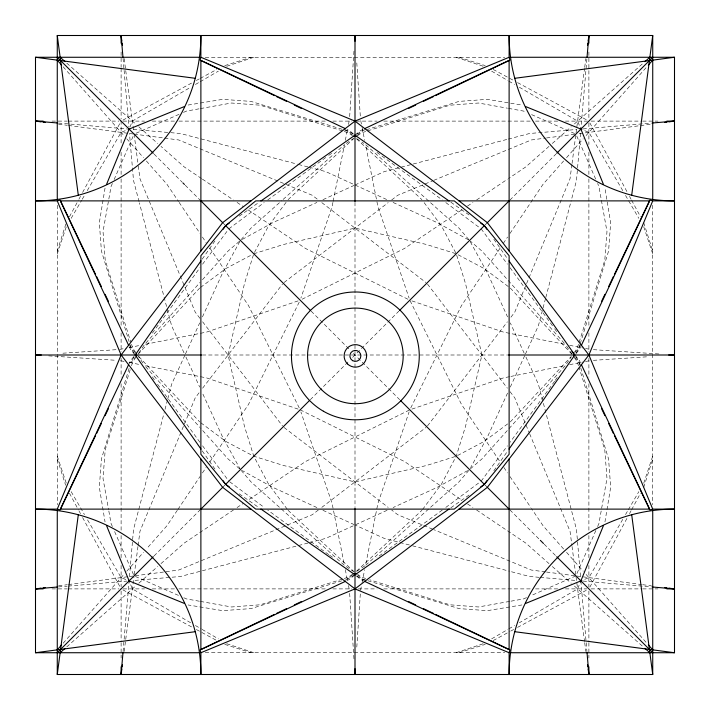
<?xml version="1.0" encoding="UTF-8"?>
<svg xmlns="http://www.w3.org/2000/svg" width="710" height="710" viewBox="0 0 710 710"><rect width="100%" height="100%" fill="white"/><g stroke="black" fill="none" stroke-linecap="round" stroke-linejoin="round"><path stroke-width="0.53" stroke-dasharray="3.55 2.66" d="M349.657 116.644L354.13 48.662M356.802 647.085L360.343 593.356M123.07 651.585L129.113 580.886L121.108 577.62L87.25 519.356M129.468 576.689L133.507 529.545L138.521 510.401M580.531 133.311L576.493 180.455L571.479 199.599M622.75 190.644L588.892 132.379L580.886 129.113L586.93 58.415M124.143 651.452L125.59 640.473M125.732 639.382L133.95 576.99M137.962 546.514L134.092 575.908L179.515 595.867M138.104 545.422L139.968 531.275L195.25 397.804L199.945 391.689M571.896 164.578L570.032 178.725L514.75 312.196L510.055 318.311M572.038 163.486L575.908 134.092L530.485 114.132M576.05 133.01L584.552 68.426M584.703 67.326L585.856 58.548M105.044 188.088L99.338 222.656L101.415 251.038L129.113 341.625M604.955 521.912L610.662 487.344L608.585 458.962L580.239 366.271M332.919 202.439L332.058 206.716L300.889 298.102M333.132 201.365L344.474 144.6L282.456 200.016M345.317 140.367L347.58 129.051M348.495 124.463L349.462 119.626M360.538 590.374L361.505 585.537M362.064 582.715L364.683 569.633M356.757 571.39L365.526 565.4L377.942 503.284L409.111 411.898M138.805 509.336L164.188 412.563M165.013 409.395L167.498 399.934M167.773 398.887L171.634 384.172L184.999 355L171.634 325.828L139.364 202.794M545.537 298.502L538.366 325.828L525.462 353.997M545.812 297.437L571.195 200.664M129.113 368.375L101.415 458.962L99.338 487.344L105.044 521.912M579.972 344.607L578.615 349.063L575.89 353.305M580.239 343.729L608.585 251.038L610.662 222.656L604.955 188.088M286.103 202.323L268.504 225.957L253.772 253.772L244.417 283.805L228.096 355L244.417 426.195L253.772 456.228L268.504 484.042L287.417 509.443M57.27 251.038L66.296 222.656M643.704 487.344L652.73 458.962M130.223 369.644L105.213 449.785L103.021 478.451L108.577 509.576M131.501 365.721L132.805 361.754L135.681 357.529M578.499 344.279L577.194 348.246L574.319 352.471M579.147 342.3L604.787 260.215L606.979 231.549L598.929 186.473L597.616 183.491M57.27 253.905L66.296 226.712M643.704 483.288L652.73 456.095M129.93 127.117L132.379 121.108L190.644 87.25M622.75 519.356L588.892 577.62L580.886 580.886L577.62 588.892L519.356 622.75M112.384 183.491L111.071 186.473L103.021 231.549L105.213 260.215L130.853 342.3M114.132 179.515L134.092 134.092L163.486 137.962M595.867 530.485L575.908 575.908L530.485 595.867M597.616 526.509L598.929 523.527L606.979 478.451L604.787 449.785L579.147 367.7M185.452 353.997L199.696 322.926M202.448 316.908L222.656 272.809L240.433 240.433L228.096 251.038L200.752 281.63M507.552 393.091L487.344 437.191L470.597 467.677M510.304 387.074L525.001 355L510.304 322.926M128.59 364.754L130.613 360.485L135.193 355L130.613 349.515L128.59 345.246M581.41 345.246L579.387 349.515L574.807 355L579.387 360.485L580.602 363.05M299.212 302.14L248.5 404.425L209.787 462.006M580.718 344.35L578.286 348.876L574.727 352.701M69.447 216.807L78.393 200.238M78.916 199.262L80.496 196.342M82.608 192.437L121.108 121.108L121.108 144.565M589.832 587.143L627.391 517.563M629.504 513.658L631.083 510.738M631.607 509.762L640.553 493.193M71.16 218.343L81.703 200.193M82.262 199.235L84.481 195.419M87.25 190.644L121.108 132.379L129.113 129.113M625.519 514.581L627.738 510.765M628.297 509.807L638.84 491.657M134.11 356.695L130.826 362.774L135.273 357.299M177.305 510.321L166.885 525.826L146.384 549.016M177.917 509.416L199.98 476.596M202.43 472.949L206.104 467.482M500.213 247.994L461.5 305.575L409.821 409.821L305.575 461.5L247.994 500.213M503.284 243.432L507.57 237.051M510.02 233.404L543.115 184.174L563.616 160.984M138.61 353.243L144.6 344.474L200.016 282.456M152.375 333.096L199.927 267.732M555.238 380.409L557.625 376.904M566.598 363.777L571.39 356.757M202.235 259.114L216.151 239.208M493.849 470.792L507.765 450.885M554.634 381.279L510.073 442.268M202.563 264.191L228.194 229.738M481.149 481.149L507.437 445.809M422.583 509.443L441.496 484.042L456.228 456.228L465.582 426.195L481.904 355L465.582 283.805L456.228 253.772L441.496 225.957L422.583 200.557M202.625 388.192L282.518 284.071M427.482 425.929L507.375 321.808M241.143 239.616L251.038 228.096L281.63 200.752M468.857 470.384L458.962 481.904L365.526 565.4M63.137 643.233L123.93 574.425M126.753 571.231L143.455 552.327M566.544 157.673L583.247 138.769M586.069 135.574L646.863 66.767M138.166 354.192L199.679 288.074M510.321 421.926L571.088 356.615M154.061 555.939L200.051 509.949M222.656 487.344L224.892 485.108M310.314 399.686L349.551 360.449M352.648 357.352L398.851 311.149M485.108 224.892L487.344 222.656M509.949 200.051L555.939 154.061M288.074 199.679L354.192 138.166M357.299 135.273L361.124 131.714L365.65 129.282M352.701 574.727L348.876 578.286L344.35 580.718M356.615 571.088L421.926 510.321M549.016 146.384L525.826 166.885L508.502 178.529M552.327 143.455L571.231 126.753M574.425 123.93L643.233 63.137M66.767 646.863L135.574 586.069M138.769 583.247L157.673 566.544M160.984 563.616L184.174 543.115L233.404 510.02M470.384 468.857L481.904 458.962L565.4 365.526L510.774 376.442M364.754 581.41L360.485 579.387L355 574.807L349.515 579.387L346.95 580.602M284.071 282.518L388.192 202.625M391.689 199.945L397.804 195.25L432.754 180.775M318.311 510.055L312.196 514.75L178.725 570.032L164.578 571.896M321.808 507.375L425.929 427.482M228.851 228.851L264.191 202.563M267.732 199.927L327.834 156.005M200.557 287.417L225.957 268.504L251.855 254.783M507.677 423.897L484.042 441.496L456.228 456.228L426.195 465.582L355 481.904L283.805 465.582L253.772 456.228L225.957 441.496L200.557 422.583M442.268 510.073L376.904 557.625M445.809 507.437L480.262 481.806M239.208 216.151L259.114 202.235M450.885 507.765L470.792 493.849M328.721 155.366L333.096 152.375M346.223 143.402L353.243 138.61M357.529 135.681L361.754 132.805L365.721 131.501M352.471 574.319L348.246 577.194L344.279 578.499M462.006 209.787L404.425 248.5L302.14 299.212M467.482 206.104L472.949 202.43M476.596 199.98L507.588 179.142M237.051 507.57L243.432 503.284M356.695 134.11L362.774 130.826M355 574.807L347.226 579.174M195.419 84.481L199.235 82.262M200.193 81.703L218.343 71.16M491.657 638.84L507.898 629.406M508.848 628.856L514.581 625.519M242.323 239.403L272.809 222.656L316.908 202.448M467.677 470.597L437.191 487.344L393.091 507.552M122.857 120.168L192.437 82.608M196.342 80.496L199.262 78.916M200.238 78.393L216.807 69.447M493.193 640.553L509.762 631.607M510.738 631.083L513.658 629.504M517.563 627.391L587.143 589.832M363.05 129.398L360.485 130.613L355 135.193L349.515 130.613L346.95 129.398M322.926 199.696L353.997 185.452M355 184.999L384.172 171.634L507.206 139.364M387.074 510.304L325.828 538.366L309.01 542.777M136.018 133.24L179.515 114.132M183.491 112.384L186.473 111.071L199.35 108.772M526.509 597.616L523.527 598.929L510.65 601.228M433.774 180.349L531.275 139.968L545.422 138.104M298.102 300.889L206.716 332.058L144.6 344.474M411.898 409.111L503.284 377.942L509.709 376.655M226.712 66.296L253.905 57.27M456.095 652.73L483.288 643.704M367.7 130.853L449.785 105.213L478.451 103.021L507.428 108.195M342.3 579.147L260.215 604.787L231.549 606.979L200.424 601.423M224.759 65.622L251.038 57.27M458.962 652.73L485.241 644.378M253.772 253.772L283.805 244.417L355 228.096L426.195 244.417L456.228 253.772M366.271 129.761L458.962 101.415L487.344 99.338L521.912 105.044M341.625 580.886L251.038 608.585L222.656 610.662L188.088 604.955M508.271 139.08L529.545 133.507L576.689 129.468M307.962 543.052L180.455 576.493L133.311 580.531M119.626 349.462L126.398 348.113M129.051 347.58L140.367 345.317M569.633 364.683L582.715 362.064M585.537 361.505L589.406 360.733M200.424 108.577L231.549 103.021L260.215 105.213L342.3 130.853M509.576 601.423L478.451 606.979L449.785 604.787L369.644 579.777M188.088 105.044L222.656 99.338L251.038 101.415L343.729 129.761M521.912 604.955L487.344 610.662L458.962 608.585L366.271 580.239M546.514 137.962L575.908 134.092M579.156 133.666L639.382 125.732M640.473 125.59L651.452 124.143M58.548 585.856L67.326 584.703M68.426 584.552L133.01 576.05M163.486 572.038L134.092 575.908L114.132 530.485M583.025 128.927L651.585 123.07M58.415 586.93L67.139 586.185M68.231 586.087L126.975 581.073M62.915 353.198L116.644 349.657M593.356 360.343L647.085 356.802M205.243 57.27L504.757 57.27M51.963 121.108L67.326 121.108M68.426 121.108L118.916 121.108M123.158 121.108L144.565 121.108M152.313 121.108L174.465 121.108M178.902 121.108L326.201 121.108M332.848 121.108L351.681 121.108M356.109 121.108L377.152 121.108M383.799 121.108L531.098 121.108M535.535 121.108L557.687 121.108M565.435 121.108L588.892 121.108M591.084 121.108L641.574 121.108M642.674 121.108L658.037 121.108M202.35 355L507.65 355M51.963 588.892L67.326 588.892M68.426 588.892L118.916 588.892M123.158 588.892L144.565 588.892M152.313 588.892L174.465 588.892M178.902 588.892L326.201 588.892M332.848 588.892L351.681 588.892M358.319 588.892L377.152 588.892M383.799 588.892L531.098 588.892M535.535 588.892L557.687 588.892M565.435 588.892L586.842 588.892M591.084 588.892L641.574 588.892M642.674 588.892L658.037 588.892M205.243 652.73L504.757 652.73M593.356 349.657L661.338 354.13M48.662 355.87L116.644 360.343M58.415 123.07L126.975 128.927M133.311 129.468L169.69 132.584M170.764 132.672L180.455 133.507L297.437 164.188M539.236 577.328L529.545 576.493L510.401 571.479M540.31 577.416L576.689 580.531M583.025 581.073L651.585 586.93M58.548 124.143L67.326 125.297M68.426 125.448L133.01 133.95M164.578 138.104L178.725 139.968L312.196 195.25L318.311 199.945M545.422 571.896L531.275 570.032L433.774 529.651M546.514 572.038L575.908 575.908L572.038 546.514M576.99 576.05L641.574 584.552M642.674 584.703L651.452 585.856M508.502 108.39L523.527 111.071L526.509 112.384M199.35 601.228L186.473 598.929L183.491 597.616M569.633 345.317L582.715 347.935M585.537 348.495L589.406 349.267M120.593 360.733L124.463 361.505M129.051 362.419L140.367 364.683M298.502 164.463L307.962 166.948M309.01 167.223L325.828 171.634L387.074 199.696M409.395 544.987L384.172 538.366L355 525.001M412.563 545.812L509.336 571.195M344.607 130.028L349.063 131.385L353.305 134.11M365.393 579.972L360.937 578.615L356.695 575.89M458.962 57.27L485.241 65.622M224.759 644.378L251.038 652.73M344.279 131.501L348.246 132.805L352.471 135.681M365.721 578.499L361.754 577.194L357.529 574.319M456.095 57.27L483.288 66.296M226.712 643.704L253.905 652.73M411.898 300.889L503.284 332.058L565.4 344.474L481.904 251.038L470.384 241.143M298.102 409.111L206.716 377.942L144.6 365.526L200.016 427.544M432.754 529.225L397.804 514.75L391.689 510.055M393.091 202.448L437.191 222.656L469.567 240.433L487.344 272.809L507.552 316.908M316.908 507.552L272.809 487.344L242.323 470.597M322.926 510.304L353.997 524.548M300.179 409.821L404.425 461.5L462.006 500.213M458.145 254.783L484.042 268.504L509.443 287.417M344.35 129.282L348.876 131.714L352.701 135.273M365.65 580.718L361.124 578.286L357.299 574.727M493.193 69.447L513.658 80.496M517.563 82.608L587.143 120.168M122.857 589.832L192.437 627.391M196.342 629.504L216.807 640.553M491.657 71.16L507.898 80.594M508.848 81.144L514.581 84.481M519.356 87.25L577.62 121.108L580.886 129.113M190.644 622.75L132.379 588.892L129.113 580.886M195.419 625.519L201.152 628.856M202.101 629.406L218.343 638.84M201.498 178.529L184.174 166.885L160.984 146.384M202.412 179.142L233.404 199.98M237.051 202.43L243.432 206.716M247.994 209.787L305.575 248.5L409.821 300.179L461.5 404.425L500.213 462.006M467.482 503.896L472.949 507.57M476.596 510.02L525.826 543.115L549.016 563.616M356.757 138.61L363.777 143.402M376.904 152.375L442.268 199.927M329.591 555.238L333.096 557.625M346.223 566.598L353.243 571.39M450.885 202.235L470.792 216.151M239.208 493.849L259.114 507.765M328.721 554.634L267.732 510.073M445.809 202.563L480.262 228.194M229.738 481.806L264.191 507.437M321.808 202.625L425.929 282.518M284.071 427.482L388.192 507.375M239.616 468.857L228.096 458.962L200.752 428.37M66.767 63.137L135.574 123.93M138.769 126.753L157.673 143.455M552.327 566.544L571.231 583.247M574.425 586.069L643.233 646.863M356.615 138.911L421.926 199.679M288.074 510.321L354.192 571.834M154.061 154.061L182.204 182.204M185.239 185.239L200.051 200.051M222.656 222.656L224.892 224.892M311.149 311.149L350.332 350.332M353.429 353.429L399.686 399.686M485.108 485.108L487.344 487.344M509.949 509.949L539.573 539.573M544.117 544.117L555.939 555.939M510.321 288.074L571.834 354.192M574.727 357.299L578.286 361.124L580.718 365.65M135.273 352.701L131.714 348.876L129.282 344.35M138.911 356.615L199.679 421.926M563.616 549.016L543.115 525.826L531.471 508.502M566.544 552.327L583.247 571.231M586.069 574.425L646.863 643.233M63.137 66.767L123.93 135.574M126.753 138.769L143.455 157.673M146.384 160.984L166.885 184.174L178.529 201.498M468.857 239.616L458.962 228.096L365.526 144.6L377.942 206.716L409.111 298.102M241.143 470.384L251.038 481.904L344.474 565.4L332.058 503.284L300.889 411.898M427.482 284.071L507.375 388.192M510.055 391.689L514.75 397.804L529.225 432.754M199.945 318.311L195.25 312.196L139.968 178.725L138.104 164.578M202.625 321.808L282.518 425.929M481.149 228.851L507.437 264.191M510.073 267.732L553.995 327.834M199.927 442.268L156.005 382.166M202.563 445.809L228.851 481.149M493.849 239.208L507.765 259.114M202.235 450.885L216.151 470.792M554.634 328.721L557.625 333.096M566.598 346.223L571.985 354.121M574.319 357.529L577.194 361.754L578.499 365.721M135.681 352.471L132.805 348.246L131.501 344.279M137.412 355L143.402 363.777M152.375 376.904L154.762 380.409M503.896 467.482L507.57 472.949M510.02 476.596L530.858 507.588M179.142 202.412L199.98 233.404M202.43 237.051L206.104 242.518M209.787 247.994L248.5 305.575L299.212 407.859M575.89 356.695L578.615 360.937L579.972 365.393M134.11 353.305L131.385 349.063L130.028 344.607M625.519 195.419L638.84 218.343M71.16 491.657L84.481 514.581M240.433 469.567L222.656 437.191L202.448 393.091M589.832 122.857L627.391 192.437M629.504 196.342L631.083 199.262M631.607 200.238L640.553 216.807M69.447 493.193L78.393 509.762M78.916 510.738L80.496 513.658M82.608 517.563L121.108 588.892M525.924 357.015L538.366 384.172L576.493 529.545L580.531 576.689M185.913 357.006L199.696 387.074M576.76 136.018L595.867 179.515M112.384 526.509L111.071 523.527L108.772 510.65M529.651 433.774L570.032 531.275L571.896 545.422M643.704 226.712L652.73 253.905M57.27 456.095L66.296 483.288M643.704 222.656L652.73 251.038M57.27 458.962L65.622 485.241M139.08 201.729L133.507 180.455L129.468 133.311M360.733 120.593L361.887 126.398M362.064 127.285L364.683 140.367M345.317 569.633L347.58 580.949M348.495 585.537L349.267 589.406M576.05 576.99L584.552 641.574M584.703 642.674L585.856 651.452M124.143 58.548L125.59 69.527M125.732 70.618L133.666 130.844M134.092 134.092L137.962 163.486M580.886 580.886L586.93 651.585M123.07 58.415L124.001 69.323M124.099 70.414L128.927 126.975M356.802 62.915L360.343 116.644M349.657 593.356L354.13 661.338M652.73 205.243L652.73 504.757M588.892 51.963L588.892 69.527M588.892 70.618L588.892 118.916M588.892 123.158L588.892 144.565M588.892 152.313L588.892 174.465M588.892 178.902L588.892 326.201M588.892 332.848L588.892 351.681M588.892 358.319L588.892 377.152M588.892 383.799L588.892 531.098M588.892 535.535L588.892 557.687M588.892 565.435L588.892 586.842M588.892 591.084L588.892 641.574M588.892 642.674L588.892 658.037M355 202.35L355 507.65M121.108 51.963L121.108 67.326M121.108 68.426L121.108 118.916M121.108 152.313L121.108 174.465M121.108 178.902L121.108 326.201M121.108 332.848L121.108 351.681M121.108 358.319L121.108 377.152M121.108 383.799L121.108 531.098M121.108 535.535L121.108 557.687M121.108 565.435L121.108 586.842M121.108 591.084L121.108 641.574M121.108 642.674L121.108 658.037M57.27 205.243L57.27 504.757"/><path stroke-width="1.06" d="M354.636 40.985L355 35.5L355.364 40.985M354.636 669.015L355 674.5L355.364 669.015M121.108 666.814L121.108 674.5L122.972 652.676M587.028 57.324L588.892 35.5L588.892 43.186M652.73 511.333L652.73 674.5L57.27 674.5L78.304 514.75M121.108 674.5L121.836 669.015M122.12 666.814L122.413 664.622M587.587 45.378L587.88 43.186M588.164 40.985L588.892 35.5M631.696 195.25L652.73 35.5L57.27 35.5L57.27 198.667M95.61 274.495L60.172 200.105L57.27 200.886L35.5 200.886A165.386 165.386 0 0 0 200.886 35.5L200.886 57.27L200.105 60.172L274.495 95.61M614.39 435.505L649.827 509.895L652.73 509.114L674.5 509.114A165.386 165.386 0 0 0 509.114 674.5L509.114 652.73L509.895 649.827L435.505 614.39M106.704 184.014L129.113 129.113L184.014 106.704M603.296 525.986L580.886 580.886L525.986 603.296M274.495 614.39L200.105 649.827L200.886 652.73L200.886 674.5A165.386 165.386 0 0 0 35.5 509.114L57.27 509.114L121.108 355L222.656 222.656L355 121.108L509.114 57.27L509.114 35.5A165.386 165.386 0 0 0 674.5 200.886L652.73 200.886L649.827 200.105L614.39 274.495M652.73 200.886L588.892 355L487.344 487.344L355 588.892L200.886 652.73M128.59 364.754L60.35 509.114L251.038 509.114M581.41 345.246L649.65 200.886L458.962 200.886M95.61 435.505L60.172 509.895L57.27 509.114M96.551 433.526L101.281 423.604M608.718 286.396L613.449 276.474M105.062 415.678L108.346 408.818M601.654 301.182L604.938 294.322M200.974 260.916L135.193 355L200.974 449.084M223.109 229.259L225.638 225.638L255.706 200.886L454.293 200.886L484.362 225.638L509.114 255.706L509.114 454.293L484.362 484.362L454.293 509.114L255.706 509.114L225.638 484.362L200.886 454.293L200.886 255.706L225.638 225.638L229.259 223.109M480.741 486.891L484.362 484.362L486.891 480.741M509.026 449.084L574.807 355L509.026 260.916M57.27 649.863L61.672 644.884M648.328 65.116L652.73 60.137M136.639 353.385L135.193 355L136.639 356.615M573.36 356.615L574.807 355L571.914 351.761M57.27 652.73L60.386 649.615M60.572 649.428L153.28 556.72M200.886 509.114L222.656 487.344L121.108 355L57.27 200.886M223.109 480.741L225.638 484.362L309.524 400.476M399.686 310.314L484.362 225.638L480.741 223.109M652.73 509.114L588.892 355L487.344 222.656L509.114 200.886M556.72 153.28L649.428 60.572M649.615 60.386L652.73 57.27M353.385 136.639L355 135.193L449.084 200.974M356.615 573.36L355 574.807L260.916 509.026M644.884 61.672L649.863 57.27M60.137 652.73L65.116 648.328M260.916 200.974L355 135.193L356.615 136.639M449.084 509.026L355 574.807L353.385 573.36M408.818 108.346L415.678 105.062M294.322 604.938L301.182 601.654M423.604 101.281L433.526 96.551M435.505 95.61L509.895 60.172L509.114 57.27M276.474 613.449L286.396 608.718M364.754 128.59L509.114 60.35L509.114 251.038M345.246 581.41L200.886 649.65L200.886 458.962M514.75 78.304L674.5 57.27L674.5 652.73L511.333 652.73M664.622 122.413L666.814 122.12M669.015 121.836L674.5 121.108L666.814 121.108M43.186 588.892L35.5 588.892L40.985 588.164M43.186 587.88L45.378 587.587M198.667 57.27L35.5 57.27L35.5 652.73L195.25 631.696M652.676 122.972L674.5 121.108M35.5 588.892L57.324 587.028M40.985 355.364L35.5 355L40.985 354.636M669.015 355.364L674.5 355L669.015 354.636M511.333 57.27L674.5 57.27M40.985 121.836L35.5 121.108L43.186 121.108M251.038 200.886L60.35 200.886L128.59 345.246M35.5 355L201.471 355M508.529 355L674.5 355M458.962 509.114L649.65 509.114L581.41 364.754M666.814 588.892L674.5 588.892L669.015 588.164M35.5 652.73L198.667 652.73M35.5 121.108L57.324 122.972M652.676 587.028L674.5 588.892M35.5 57.27L195.25 78.304M43.186 122.12L45.378 122.413M664.622 587.587L666.814 587.88M514.75 631.696L674.5 652.73M525.986 106.704L580.886 129.113L603.296 184.014M184.014 603.296L129.113 580.886L106.704 525.986M200.886 57.27L355 121.108L487.344 222.656M509.114 652.73L355 588.892L222.656 487.344M345.246 128.59L200.886 60.35L200.886 251.038M364.754 581.41L509.114 649.65L509.114 458.962M276.474 96.551L286.396 101.281M423.604 608.718L433.526 613.449M294.322 105.062L301.182 108.346M408.818 601.654L415.678 604.938M225.638 484.362L229.259 486.891M60.137 57.27L65.116 61.672M644.884 648.328L649.863 652.73M57.27 57.27L60.386 60.386M60.572 60.572L153.28 153.28M182.905 182.905L184.458 184.458M200.886 200.886L222.656 222.656M225.638 225.638L310.359 310.359M400.476 400.476L484.362 484.362M487.344 487.344L509.114 509.114M540.354 540.354L543.47 543.47M556.72 556.72L649.428 649.428M649.615 649.615L652.73 652.73M648.328 644.884L652.73 649.863M57.27 60.137L61.672 65.116M484.362 225.638L486.891 229.259M601.654 408.818L604.938 415.678M105.062 294.322L108.346 301.182M608.718 423.604L613.449 433.526M96.551 276.474L101.281 286.396M631.696 514.75L652.73 674.5M587.587 664.622L587.88 666.814M588.164 669.015L588.892 674.5L588.892 666.814M121.108 43.186L121.108 35.5L121.836 40.985M122.12 43.186L122.413 45.378M57.27 35.5L78.304 195.25M587.028 652.676L588.892 674.5M121.108 35.5L122.972 57.324M652.73 35.5L652.73 198.667M355 35.5L355 201.471M355 508.529L355 674.5M57.27 511.333L57.27 674.5M321.568 389.692A47.801 47.801 0 0 0 401.54 368.268A47.801 47.801 0 0 0 343.001 309.72A47.801 47.801 0 0 0 321.568 389.692M323.414 411.232A63.9 63.9 0 0 0 419.264 355.896A63.9 63.9 0 0 0 323.414 300.552A63.9 63.9 0 0 0 323.414 411.232M352.621 360.653A5.494 5.494 0 0 0 360.858 355.896A5.494 5.494 0 0 0 352.621 351.139A5.494 5.494 0 0 0 352.621 360.653M347.421 363.839A11.236 11.236 0 0 0 366.227 358.798A11.236 11.236 0 0 0 352.462 345.033A11.236 11.236 0 0 0 347.421 363.839"/></g></svg>
